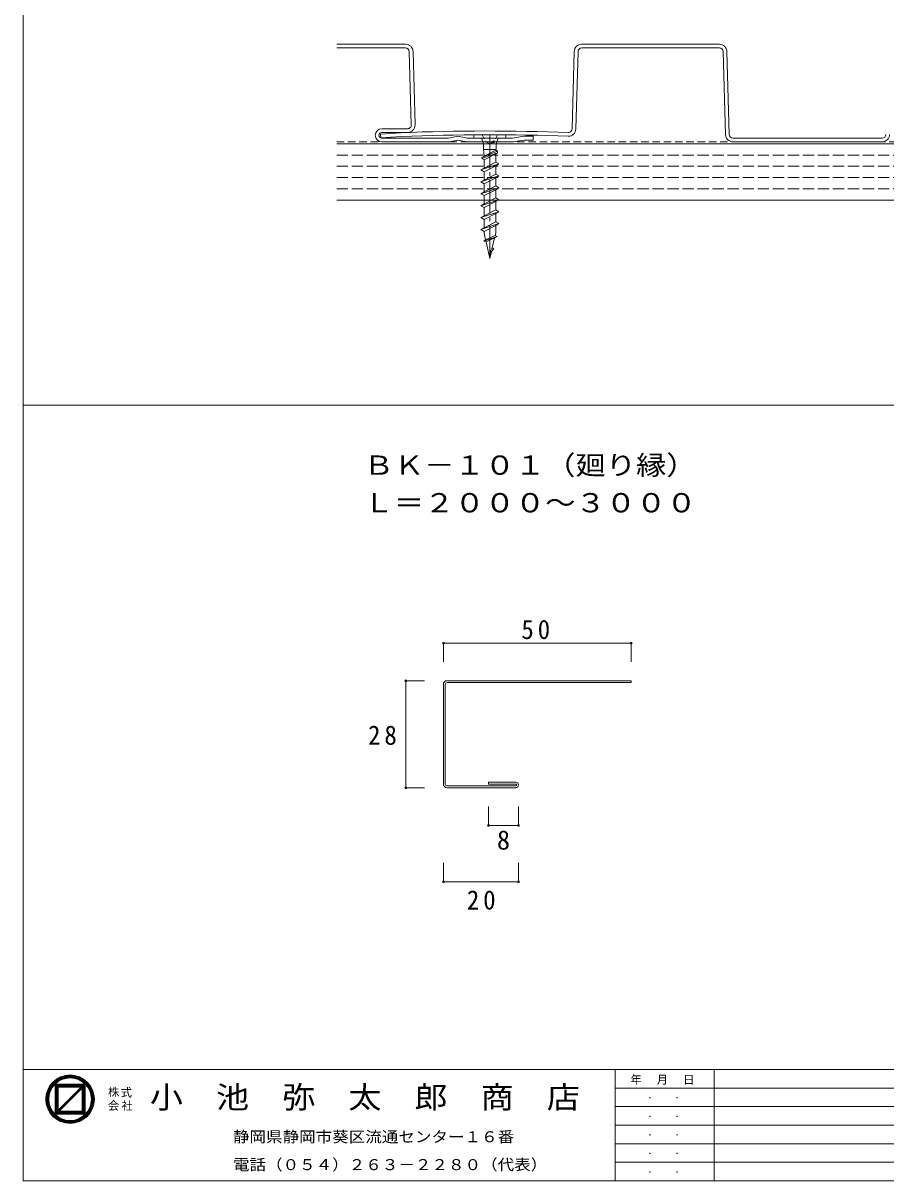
# Model space of a CAD drawing. Units: millimetres on the paper. Extents: x -393 to 477, y -285 to 275.
# Drawn here: x -393.1 to -163.7, y -285.2 to 22.9 of the extents above; entities that cross this region are included whole.
import ezdxf
from ezdxf.enums import TextEntityAlignment as Align

# ---------------------------------------------------------------- set-up
doc = ezdxf.new("R2010")
doc.units = ezdxf.units.MM
doc.header["$PDMODE"] = 32
doc.header["$PDSIZE"] = 0.5
for name, pattern in [('CHAIN2', [12, 9, -1, 1, -1]), ('DASHED1', [1.8, 1.2, -0.6]), ('DASHED2', [3, 2, -1]), ('DASHED3', [4, 3, -1])]:
    doc.linetypes.add(name, pattern=pattern)
for name, color, linetype, lineweight in [('0-0_00', 4, 'Continuous', 5), ('0-1_01', 4, 'Continuous', 5), ('0-2', 3, 'Continuous', 9), ('0-3_03', 4, 'Continuous', 5)]:
    doc.layers.add(name, color=color, linetype=linetype, lineweight=lineweight)
doc.styles.add('ＭＳ ゴシック', font='')
doc.styles.get('ＭＳ ゴシック').set_extended_font_data('MS Gothic')

msp = doc.modelspace()

# ---------------------------------------------------------------- linework, layer by layer
at = {"layer": '0-0_00', "color": 3, "lineweight": 9}
for p, q in [((-231.355, -152.063), (-231.355, -152.563)), ((-262.105, -180.063), (-280.355, -180.063)), ((-262.105, -180.563), (-280.355, -180.563)), ((-269.355, -179.063), (-262.105, -179.063)), ((-269.355, -179.063), (-269.355, -179.563)), ((-262.105, -179.563), (-269.355, -179.563))]:
    msp.add_line(p, q, dxfattribs=at)
at = {"layer": '0-0_00'}
for p, q in [((-269.355, -185.563), (-269.355, -190.563)), ((-261.355, -185.563), (-261.355, -190.563)), ((-261.355, -190.563), (-269.355, -190.563)), ((-281.355, -200.563), (-281.355, -205.563)), ((-261.355, -200.563), (-261.355, -205.563)), ((-261.355, -205.563), (-281.355, -205.563))]:
    msp.add_line(p, q, dxfattribs=at)
at = {"layer": '0-0_00', "color": 3, "lineweight": 9}
for radius in [0.75, 0.25]:
    msp.add_arc((-262.105, -179.813), radius, 270, 90, dxfattribs=at)
at = {"layer": '0-0_00', "color": 3}
for p in [(-269.355, -190.563), (-261.355, -190.563), (-281.355, -205.563), (-261.355, -205.563)]:
    msp.add_point(p, dxfattribs=at)
at = {"layer": '0-1_01', "color": 3, "lineweight": 9}
for p, q in [((-309.73, 17.34), (-291.424, 17.34)), ((-291.424, 16.34), (-309.73, 16.34)), ((-226.23, 17.34), (-244.535, 17.34)), ((-244.535, 16.34), (-226.23, 16.34)), ((-226.23, 17.34), (-207.924, 17.34)), ((-207.924, 16.34), (-226.23, 16.34)), ((-289.879, -4.132), (-290.425, 15.368)), ((-288.879, -4.104), (-289.425, 15.396)), ((-247.11, -5.188), (-246.534, 15.396)), ((-245.534, 15.368), (-246.111, -5.216)), ((-206.925, 15.368), (-206.306, -6.716)), ((-205.307, -6.688), (-205.925, 15.396)), ((-290.878, -5.16), (-297.73, -5.16)), ((-297.73, -6.16), (-290.878, -6.16)), ((-292.573, -6.225), (-298.048, -6.561)), ((-298.048, -6.561), (-297.987, -7.559)), ((-292.522, -7.224), (-297.987, -7.559)), ((-286.98, -7.66), (-297.73, -7.66)), ((-286.98, -8.66), (-297.73, -8.66)), ((-287.807, -7.66), (-279.98, -7.66)), ((-287.807, -8.66), (-279.784, -8.66)), ((-279.784, -8.64), (-277.48, -8.18)), ((-274.98, -7.66), (-267.98, -7.66)), ((-262.98, -7.66), (-267.98, -7.66)), ((-262.98, -7.66), (-259.98, -7.16)), ((-262.897, -8.66), (-259.897, -8.16)), ((-204.307, -7.66), (-184.48, -7.66)), ((-204.307, -8.66), (-184.48, -8.66)), ((-164.652, -7.66), (-184.48, -7.66)), ((-164.652, -8.66), (-184.48, -8.66))]:
    msp.add_line(p, q, dxfattribs=at)
at = {"layer": '0-1_01', "linetype": 'DASHED2'}
msp.add_line((-309.73, -8.66), (316.52, -8.66), dxfattribs=at)
at = {"layer": '0-1_01', "color": 7, "lineweight": 9}
for p, q in [((-309.73, -9.16), (316.52, -9.16)), ((-309.73, -24.16), (316.52, -24.16))]:
    msp.add_line(p, q, dxfattribs=at)
at = {"layer": '0-1_01'}
for p, q in [((-273.23, -7.41), (-273.23, -7.01)), ((-272.98, -6.76), (-264.98, -6.76)), ((-272.98, -7.66), (-264.98, -7.66)), ((-271.23, -7.66), (-270.665, -9.16)), ((-270.665, -9.16), (-267.295, -9.16)), ((-270.665, -10.66), (-270.665, -9.16)), ((-266.73, -7.66), (-267.295, -9.16)), ((-267.295, -10.66), (-267.295, -9.16)), ((-264.73, -7.41), (-264.73, -7.01)), ((-271.115, -12.798), (-266.99, -11.127)), ((-270.665, -10.66), (-267.295, -10.66)), ((-270.665, -10.66), (-270.53, -12.46)), ((-270.53, -12.46), (-267.43, -10.873)), ((-270.53, -13.442), (-267.43, -11.854)), ((-267.295, -10.66), (-267.43, -10.873)), ((-266.99, -11.127), (-267.43, -10.873)), ((-266.99, -11.6), (-267.43, -11.854)), ((-267.43, -11.854), (-267.43, -14.048)), ((-266.58, -14.538), (-271.38, -16.126)), ((-271.115, -12.798), (-270.53, -12.46)), ((-271.115, -12.798), (-271.115, -13.103)), ((-271.115, -13.103), (-270.53, -13.442)), ((-270.53, -13.442), (-270.53, -15.635)), ((-270.53, -15.635), (-267.43, -14.048)), ((-270.53, -16.617), (-267.43, -15.029)), ((-267.43, -14.048), (-266.58, -14.538)), ((-267.43, -15.029), (-266.58, -14.538)), ((-267.43, -15.029), (-267.43, -17.223)), ((-270.53, -15.635), (-271.38, -16.126)), ((-270.53, -16.617), (-271.38, -16.126)), ((-266.58, -17.713), (-271.38, -19.301)), ((-270.53, -16.617), (-270.53, -18.81)), ((-270.53, -18.81), (-267.43, -17.223)), ((-270.53, -19.791), (-267.43, -18.204)), ((-267.43, -17.223), (-266.58, -17.713)), ((-267.43, -18.204), (-266.58, -17.713)), ((-267.43, -18.204), (-267.43, -20.398)), ((-270.53, -18.81), (-271.38, -19.301)), ((-270.53, -19.791), (-271.38, -19.301)), ((-266.58, -20.888), (-271.38, -22.476)), ((-270.53, -19.791), (-270.53, -21.985)), ((-270.53, -21.985), (-267.43, -20.398)), ((-270.53, -22.967), (-267.43, -21.379)), ((-267.43, -20.398), (-266.58, -20.888)), ((-267.43, -21.379), (-266.58, -20.888)), ((-267.43, -21.379), (-267.43, -23.573)), ((-270.53, -21.985), (-271.38, -22.476)), ((-270.53, -22.967), (-271.38, -22.476)), ((-266.58, -24.063), (-271.38, -25.651)), ((-270.53, -22.967), (-270.53, -25.16)), ((-270.53, -25.16), (-267.43, -23.573)), ((-270.53, -26.142), (-267.43, -24.554)), ((-267.43, -23.573), (-266.58, -24.063)), ((-267.43, -24.554), (-266.58, -24.063)), ((-267.43, -24.554), (-267.43, -26.748)), ((-270.53, -25.16), (-271.38, -25.651)), ((-270.53, -26.142), (-271.38, -25.651)), ((-266.58, -27.238), (-271.38, -28.826)), ((-270.53, -26.142), (-270.53, -28.335)), ((-270.53, -28.335), (-267.43, -26.748)), ((-270.53, -29.317), (-267.43, -27.729)), ((-267.43, -26.748), (-266.58, -27.238)), ((-267.43, -27.729), (-266.58, -27.238)), ((-267.43, -27.729), (-267.43, -29.922)), ((-270.53, -28.335), (-271.38, -28.826)), ((-270.53, -29.317), (-271.38, -28.826)), ((-266.58, -30.413), (-271.38, -32.001)), ((-267.43, -29.922), (-266.58, -30.413)), ((-267.43, -30.904), (-266.58, -30.413)), ((-270.53, -31.51), (-271.38, -32.001)), ((-270.53, -32.492), (-271.38, -32.001)), ((-267.059, -33.845), (-270.559, -35.087)), ((-270.53, -32.492), (-267.43, -30.904)), ((-270.53, -32.946), (-270.53, -32.492)), ((-270.53, -32.946), (-270.128, -34.685)), ((-270.128, -34.685), (-267.569, -33.551)), ((-267.726, -34.23), (-267.059, -33.845)), ((-267.43, -32.946), (-267.569, -33.551)), ((-267.569, -33.551), (-267.059, -33.845)), ((-267.43, -32.946), (-267.43, -30.904)), ((-270.128, -34.685), (-270.559, -35.087)), ((-269.996, -35.259), (-270.559, -35.087)), ((-267.726, -34.23), (-269.996, -35.259)), ((-269.996, -35.259), (-268.98, -39.66)), ((-268.335, -36.869), (-269.211, -38.657)), ((-267.726, -34.23), (-268.335, -36.869)), ((-268.335, -36.869), (-267.91, -37.115)), ((-267.91, -37.115), (-269.211, -38.657)), ((-268.573, -37.901), (-268.98, -39.66))]:
    msp.add_line(p, q, dxfattribs=at)
at = {"layer": '0-1_01', "linetype": 'DASHED1'}
msp.add_line((-271.03, -6.76), (-270.125, -8.575), dxfattribs=at)
at = {"layer": '0-1_01', "linetype": 'CHAIN2'}
msp.add_line((-268.98, -6.76), (-268.98, -39.66), dxfattribs=at)
at = {"layer": '0-1_01', "color": 7, "linetype": 'DASHED3', "lineweight": 9}
for p, q in [((-309.73, -12.16), (316.52, -12.16)), ((-309.73, -15.16), (316.52, -15.16)), ((-309.73, -18.16), (316.52, -18.16)), ((-309.73, -21.16), (316.52, -21.16))]:
    msp.add_line(p, q, dxfattribs=at)
at = {"layer": '0-1_01', "color": 3, "lineweight": 9}
for points in [[(-279.98, -7.66), (-277.48, -7.16), (-274.98, -7.66)], [(-277.48, -8.18), (-275.079, -8.66), (-262.897, -8.66)], [(-259.98, -7.16), (-257.48, -7.16), (-257.48, -8.16), (-259.897, -8.16)]]:
    msp.add_lwpolyline(points, dxfattribs=at)
at = {"layer": '0-1_01', "linetype": 'DASHED1'}
msp.add_lwpolyline([(-266.93, -6.76), (-267.835, -8.575), (-268.98, -9.184), (-270.125, -8.575)], dxfattribs=at)
at = {"layer": '0-1_01'}
for points in [[(-266.99, -11.127), (-266.99, -11.6), (-271.115, -13.103)], [(-270.53, -29.317), (-270.53, -31.51), (-267.43, -29.922)]]:
    msp.add_lwpolyline(points, dxfattribs=at)
at = {"layer": '0-1_01', "color": 3, "lineweight": 9}
for centre, radius, start, end in [((-291.424, 15.34), 2, 1.60419, 90), ((-291.424, 15.34), 1, 1.60419, 90), ((-244.535, 15.34), 2, 90, 178.39581), ((-244.535, 15.34), 1, 90, 178.39581), ((-207.924, 15.34), 2, 1.60419, 90), ((-207.924, 15.34), 1, 1.60419, 90), ((-207.924, 15.34), 1, 1.60419, 90), ((-297.73, -6.91), 1.75, 90, 270), ((-297.73, -6.91), 0.75, 90, 270), ((-269.494, -578.458), 572.699, 87.85637, 92.30954), ((-290.878, -4.16), 2, 270, 1.60411), ((-290.878, -4.16), 1, 270, 1.60411), ((-248.11, -5.16), 1, 270, 358.39581), ((-248.11, -5.16), 2, 270, 358.39581), ((-269.494, -578.458), 571.699, 87.85637, 92.30849), ((-204.307, -6.66), 2, 181.60414, 270), ((-204.307, -6.66), 1, 181.60414, 270), ((-164.652, -6.66), 1, 270, 358.39586), ((-164.652, -6.66), 2, 270, 358.39586)]:
    msp.add_arc(centre, radius, start, end, dxfattribs=at)
at = {"layer": '0-1_01'}
for centre, start, end in [((-272.98, -7.01), 90, 180), ((-272.98, -7.41), 180, 270), ((-264.98, -7.01), 0, 90), ((-264.98, -7.41), 270, 0)]:
    msp.add_arc(centre, 0.25, start, end, dxfattribs=at)
at = {"layer": '0-1_01', "color": 3}
msp.add_point((-267.979, -8.66), dxfattribs=at)
at = {"layer": '0-2', "color": 4, "lineweight": 5}
for p, q in [((-281.355, -142.063), (-231.355, -142.063)), ((-281.355, -147.063), (-281.355, -142.063)), ((-231.355, -147.063), (-231.355, -142.063)), ((-286.355, -152.063), (-291.355, -152.063)), ((-291.355, -152.063), (-291.355, -180.563)), ((-286.355, -180.563), (-291.355, -180.563))]:
    msp.add_line(p, q, dxfattribs=at)
at = {"layer": '0-2'}
for p, q in [((-281.355, -179.563), (-281.355, -153.063)), ((-280.855, -179.563), (-280.855, -153.063)), ((-280.355, -152.063), (-231.355, -152.063)), ((-280.355, -152.563), (-231.355, -152.563))]:
    msp.add_line(p, q, dxfattribs=at)
for centre, radius, start, end in [((-280.355, -153.063), 1, 90, 180), ((-280.355, -153.063), 0.5, 90, 180), ((-280.355, -179.563), 1, 180, 270), ((-280.355, -179.563), 0.5, 180, 270)]:
    msp.add_arc(centre, radius, start, end, dxfattribs=at)
for p in [(-281.355, -142.063), (-231.355, -142.063), (-291.355, -152.063), (-291.355, -180.563)]:
    msp.add_point(p, dxfattribs=at)
at = {"layer": '0-3_03', "color": 2, "lineweight": 9}
for p, q in [((-393.121, -285.183), (-393.121, 274.82)), ((-393.121, -78.762), (395.323, -78.762)), ((395.323, -255.553), (-393.121, -255.553)), ((-235.62, -255.553), (-235.62, -285.183)), ((-209.289, -255.553), (-209.289, -285.183)), ((-17.053, -260.491), (-235.62, -260.491)), ((-17.053, -265.43), (-235.62, -265.43)), ((-235.62, -270.368), (395.323, -270.368)), ((-17.053, -275.306), (-235.62, -275.306)), ((-17.053, -280.245), (-235.62, -280.245)), ((-393.121, -285.183), (395.323, -285.183))]:
    msp.add_line(p, q, dxfattribs=at)
at = {"layer": '0-3_03'}
for p, q in [((-384.642, -259.532), (-376.642, -259.532)), ((-384.642, -259.692), (-376.642, -259.692)), ((-384.642, -259.852), (-376.642, -259.852)), ((-384.642, -260.012), (-376.642, -260.012)), ((-384.642, -260.172), (-376.642, -260.172)), ((-384.642, -260.332), (-383.842, -260.332)), ((-384.642, -260.492), (-383.842, -260.492)), ((-384.642, -260.652), (-383.842, -260.652)), ((-384.642, -260.812), (-383.842, -260.812)), ((-384.642, -260.972), (-383.842, -260.972)), ((-384.642, -261.132), (-383.842, -261.132)), ((-384.642, -261.292), (-383.842, -261.292)), ((-384.642, -261.452), (-383.842, -261.452)), ((-384.642, -261.612), (-383.842, -261.612)), ((-384.642, -261.772), (-383.842, -261.772)), ((-383.842, -260.252), (-383.842, -260.09)), ((-379.245, -261.772), (-378.679, -261.772)), ((-379.085, -261.612), (-378.519, -261.612)), ((-378.925, -261.452), (-378.359, -261.452)), ((-378.765, -261.292), (-378.199, -261.292)), ((-378.605, -261.132), (-378.039, -261.132)), ((-378.445, -260.972), (-377.879, -260.972)), ((-378.285, -260.812), (-377.719, -260.812)), ((-378.125, -260.652), (-377.559, -260.652)), ((-377.965, -260.492), (-376.642, -260.492)), ((-377.805, -260.332), (-376.642, -260.332)), ((-377.442, -260.652), (-376.642, -260.652)), ((-377.442, -260.812), (-376.642, -260.812)), ((-377.442, -260.972), (-376.642, -260.972)), ((-377.442, -261.132), (-376.642, -261.132)), ((-377.442, -261.292), (-376.642, -261.292)), ((-377.442, -261.452), (-376.642, -261.452)), ((-377.442, -261.612), (-376.642, -261.612)), ((-377.442, -261.772), (-376.642, -261.772)), ((-384.642, -261.932), (-383.842, -261.932)), ((-384.642, -262.092), (-383.842, -262.092)), ((-384.642, -262.252), (-383.842, -262.252)), ((-384.642, -262.412), (-383.842, -262.412)), ((-384.642, -262.572), (-383.842, -262.572)), ((-384.642, -262.732), (-383.842, -262.732)), ((-384.642, -262.892), (-383.842, -262.892)), ((-384.642, -263.052), (-383.842, -263.052)), ((-384.642, -263.212), (-383.842, -263.212)), ((-384.642, -263.372), (-383.842, -263.372)), ((-384.642, -263.532), (-383.842, -263.532)), ((-384.642, -263.692), (-383.842, -263.692)), ((-384.642, -263.852), (-383.842, -263.852)), ((-384.642, -264.012), (-383.842, -264.012)), ((-384.642, -264.172), (-383.842, -264.172)), ((-384.642, -264.332), (-383.842, -264.332)), ((-384.642, -264.492), (-383.842, -264.492)), ((-384.642, -264.652), (-383.842, -264.652)), ((-384.642, -264.812), (-383.842, -264.812)), ((-384.642, -264.972), (-383.842, -264.972)), ((-382.445, -264.972), (-381.879, -264.972)), ((-382.285, -264.812), (-381.719, -264.812)), ((-382.125, -264.652), (-381.559, -264.652)), ((-381.965, -264.492), (-381.399, -264.492)), ((-381.805, -264.332), (-381.239, -264.332)), ((-381.645, -264.172), (-381.079, -264.172)), ((-381.485, -264.012), (-380.919, -264.012)), ((-381.325, -263.852), (-380.759, -263.852)), ((-381.165, -263.692), (-380.599, -263.692)), ((-381.005, -263.532), (-380.439, -263.532)), ((-380.845, -263.372), (-380.279, -263.372)), ((-380.685, -263.212), (-380.119, -263.212)), ((-380.525, -263.052), (-379.959, -263.052)), ((-380.365, -262.892), (-379.799, -262.892)), ((-380.205, -262.732), (-379.639, -262.732)), ((-380.045, -262.572), (-379.479, -262.572)), ((-379.885, -262.412), (-379.319, -262.412)), ((-379.725, -262.252), (-379.159, -262.252)), ((-379.565, -262.092), (-378.999, -262.092)), ((-379.405, -261.932), (-378.839, -261.932)), ((-377.442, -261.932), (-376.642, -261.932)), ((-377.442, -262.092), (-376.642, -262.092)), ((-377.442, -262.252), (-376.642, -262.252)), ((-377.442, -262.412), (-376.642, -262.412)), ((-377.442, -262.572), (-376.642, -262.572)), ((-377.442, -262.732), (-376.642, -262.732)), ((-377.442, -262.892), (-376.642, -262.892)), ((-377.442, -263.052), (-376.642, -263.052)), ((-377.442, -263.212), (-376.642, -263.212)), ((-377.442, -263.372), (-376.642, -263.372)), ((-377.442, -263.532), (-376.642, -263.532)), ((-377.442, -263.692), (-376.642, -263.692)), ((-377.442, -263.852), (-376.642, -263.852)), ((-377.442, -264.012), (-376.642, -264.012)), ((-377.442, -264.172), (-376.642, -264.172)), ((-377.442, -264.332), (-376.642, -264.332)), ((-377.442, -264.492), (-376.642, -264.492)), ((-377.442, -264.652), (-376.642, -264.652)), ((-377.442, -264.812), (-376.642, -264.812)), ((-377.442, -264.972), (-376.642, -264.972)), ((-384.642, -265.132), (-383.842, -265.132)), ((-384.642, -265.292), (-383.842, -265.292)), ((-384.642, -265.452), (-383.842, -265.452)), ((-384.642, -265.612), (-383.842, -265.612)), ((-384.642, -265.772), (-383.842, -265.772)), ((-384.642, -265.932), (-383.842, -265.932)), ((-384.642, -266.092), (-383.842, -266.092)), ((-384.642, -266.252), (-383.842, -266.252)), ((-384.642, -266.412), (-383.319, -266.412)), ((-384.642, -266.572), (-383.479, -266.572)), ((-384.642, -266.732), (-376.642, -266.732)), ((-384.642, -266.892), (-376.642, -266.892)), ((-384.642, -267.052), (-376.642, -267.052)), ((-384.642, -267.212), (-376.642, -267.212)), ((-384.642, -267.372), (-376.642, -267.372)), ((-383.725, -266.252), (-383.159, -266.252)), ((-383.565, -266.092), (-382.999, -266.092)), ((-383.405, -265.932), (-382.839, -265.932)), ((-383.245, -265.772), (-382.679, -265.772)), ((-383.085, -265.612), (-382.519, -265.612)), ((-382.925, -265.452), (-382.359, -265.452)), ((-382.765, -265.292), (-382.199, -265.292)), ((-382.605, -265.132), (-382.039, -265.132)), ((-377.442, -265.132), (-376.642, -265.132)), ((-377.442, -265.292), (-376.642, -265.292)), ((-377.442, -265.452), (-376.642, -265.452)), ((-377.442, -265.612), (-376.642, -265.612)), ((-377.442, -265.772), (-376.642, -265.772)), ((-377.442, -265.932), (-376.642, -265.932)), ((-377.442, -266.092), (-376.642, -266.092)), ((-377.442, -266.252), (-376.642, -266.252)), ((-377.442, -266.412), (-376.642, -266.412)), ((-377.442, -266.572), (-376.642, -266.572))]:
    msp.add_line(p, q, dxfattribs=at)
at = {"layer": '0-3_03', "color": 3, "lineweight": 9}
for p, q in [((-383.842, -266.369), (-383.842, -260.252)), ((-377.442, -260.534), (-383.559, -266.651)), ((-377.442, -260.534), (-377.442, -266.651)), ((-377.442, -266.651), (-383.559, -266.651))]:
    msp.add_line(p, q, dxfattribs=at)
msp.add_lwpolyline([(-384.642, -267.452), (-384.642, -259.452), (-376.642, -259.452), (-376.642, -267.452)], close=True, dxfattribs=at)
msp.add_lwpolyline([(-383.842, -260.252), (-377.725, -260.252), (-383.842, -266.369)], dxfattribs=at)
for radius in [6.457, 5.657]:
    msp.add_circle((-380.642, -263.452), radius, dxfattribs=at)
at = {"layer": '0-3_03'}
for radius in [6.377, 6.217, 6.057, 5.897, 5.737]:
    msp.add_circle((-380.642, -263.452), radius, dxfattribs=at)

# ---------------------------------------------------------------- texts
at = {"layer": '0-0_00', "color": 3, "style": 'ＭＳ ゴシック'}
msp.add_text('8', height=5.132, dxfattribs=at).set_placement((-267.105, -198.563), align=Align.BOTTOM_LEFT)
at = {"layer": '0-0_00', "color": 3, "insert": (-275.105, -213.063), "char_height": 5.132, "attachment_point": 7, "style": 'ＭＳ ゴシック'}
msp.add_mtext('\\T1.31;\\W0.95;20', dxfattribs=at)
at = {"layer": '0-2', "style": 'ＭＳ ゴシック', "width": 1.15}
for s, p in [('ＢＫ－１０１（廻り縁）', (-302.544, -98.805)), ('Ｌ＝２０００～３０００', (-302.544, -108.805))]:
    msp.add_text(s, height=5.132, dxfattribs=at).set_placement(p, align=Align.BOTTOM_LEFT)
at = {"layer": '0-2', "char_height": 5.132, "attachment_point": 7, "style": 'ＭＳ ゴシック'}
for s, insert in [('\\T1.31;\\W0.95;50', (-260.605, -141.063)), ('\\T1.31;\\W0.95;28', (-301.387, -169.196))]:
    msp.add_mtext(s, dxfattribs=dict(at, insert=insert))
at = {"layer": '0-3_03', "color": 3, "style": 'ＭＳ ゴシック'}
for s, p in [('株', (-370.55, -263.324)), ('式', (-367.175, -263.424)), ('会', (-370.575, -266.949)), ('社', (-366.975, -266.949))]:
    msp.add_text(s, height=2.199, dxfattribs=at).set_placement(p, align=Align.BOTTOM_LEFT)
at = {"layer": '0-3_03', "color": 3, "style": 'ＭＳ ゴシック', "width": 1.1}
for s, height, p in [('小\u3000池\u3000弥\u3000太\u3000郎\u3000商\u3000店', 5.865, (-359.427, -267.618)), ('静岡県静岡市葵区流通センター１６番', 2.933, (-337.324, -275.799)), ('電話（０５４）２６３－２２８０（代表）', 2.933, (-337.322, -283.215))]:
    msp.add_text(s, height=height, dxfattribs=at).set_placement(p, align=Align.BOTTOM_LEFT)
at = {"layer": '0-3_03', "color": 3, "char_height": 2.199, "attachment_point": 7, "style": 'ＭＳ ゴシック'}
for s, insert in [('\\T1.17;年\u3000月\u3000日', (-231.597, -259.606)), ('\\T1.27;\\W0.95;.\\~\u3000.\u3000\\~', (-227.111, -263.265)), ('\\T1.27;\\W0.95;.\\~\u3000.\u3000\\~', (-227.111, -268.203)), ('\\T1.27;\\W0.95;.\\~\u3000.\u3000\\~', (-227.111, -273.141)), ('\\T1.27;\\W0.95;.\\~\u3000.\u3000\\~', (-227.111, -278.08)), ('\\T1.27;\\W0.95;.\\~\u3000.\u3000\\~', (-227.111, -283.018))]:
    msp.add_mtext(s, dxfattribs=dict(at, insert=insert))

doc.saveas('drawing.dxf')
